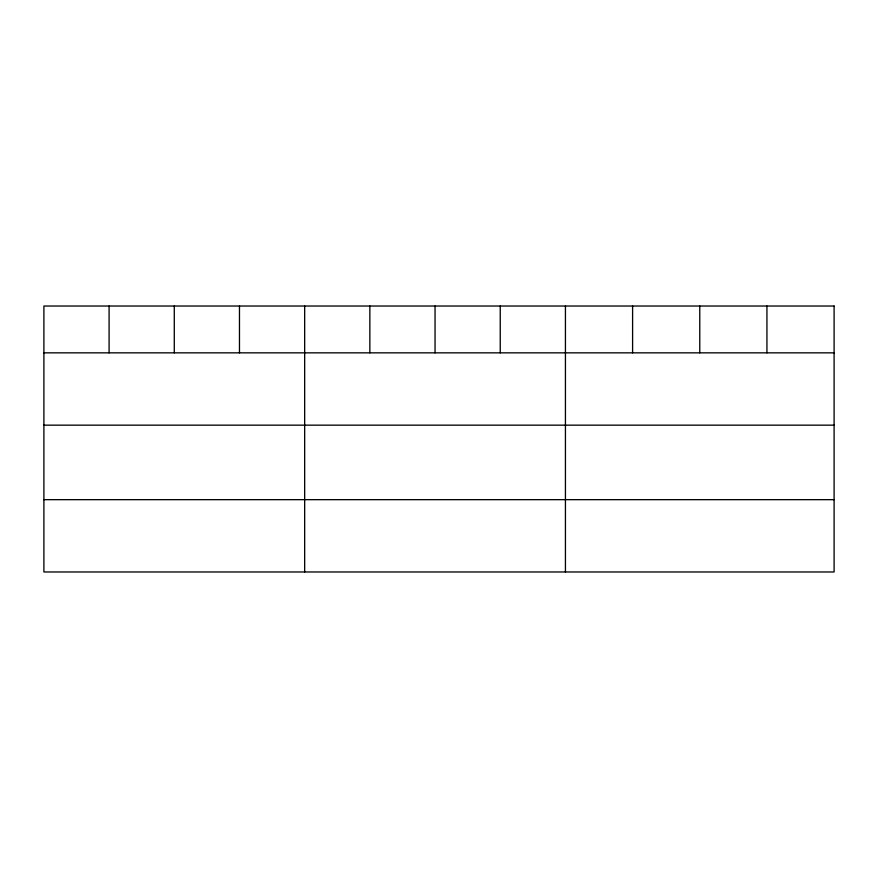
<?xml version="1.0" encoding="UTF-8"?>
<svg xmlns="http://www.w3.org/2000/svg" width="878" height="878" viewBox="0 0 878 878"><rect width="100%" height="100%" fill="white"/><g stroke="black" fill="none" stroke-linecap="round" stroke-linejoin="round"><path stroke-width="1.32" d="M43.9 352.846L834.1 352.846M43.9 425.161L834.1 425.161M43.9 499.659L834.1 499.659M766.933 306.027L766.933 352.846M699.766 306.027L699.766 352.846M632.599 306.027L632.599 352.846M565.432 306.027L565.432 571.973M500.24 306.027L500.24 352.846M435.049 306.027L435.049 352.846M369.857 306.027L369.857 352.846M304.666 306.027L304.666 571.973M239.474 306.027L239.474 352.846M174.283 306.027L174.283 352.846M109.091 306.027L109.091 352.846M834.1 306.027L43.9 306.027L43.9 571.973L834.1 571.973L834.1 306.027"/></g></svg>
